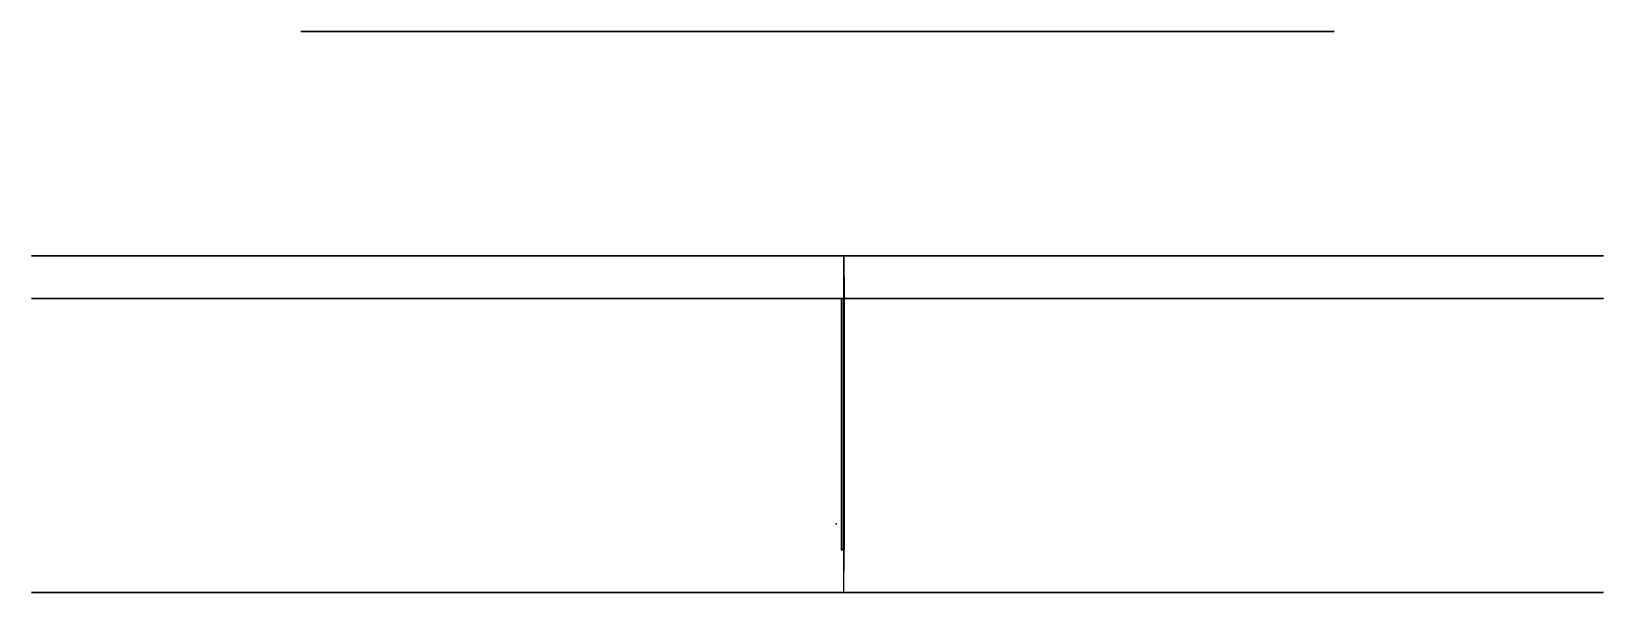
# Model space of a CAD drawing. Header units: centimetres. Extents: x -3.5 to 3.5, y 0 to 2.5.
import ezdxf

# ---------------------------------------------------------------- set-up
doc = ezdxf.new("R2010")
doc.units = ezdxf.units.CM
doc.header["$MEASUREMENT"] = 0
for name, color, linetype in [('Timing Belt Pulley v3_Sketch1', 7, 'Continuous'), ('Timing Belt Pulley v3_Sketch2', 7, 'Continuous'), ('Timing Belt Pulley v3_Sketch3', 7, 'Continuous'), ('Timing Belt Pulley v3_Sketch4', 7, 'Continuous'), ('Timing Belt Pulley v3_Sketch5', 7, 'Continuous'), ('Timing Belt Pulley v3_Sketch6', 7, 'Continuous'), ('Timing Belt Pulley v3_Sketch7', 7, 'Continuous'), ('Timing Belt Pulley v3_Sketch8', 7, 'Continuous')]:
    doc.layers.add(name, color=color, linetype=linetype)

msp = doc.modelspace()

# ---------------------------------------------------------------- linework, layer by layer
at = {"layer": 'Timing Belt Pulley v3_Sketch1', "extrusion": (0, 1, 0)}
msp.add_circle((0, 0), 3.5, dxfattribs=at)
at = {"layer": 'Timing Belt Pulley v3_Sketch1'}
msp.add_point((0, 0), dxfattribs=at)
at = {"layer": 'Timing Belt Pulley v3_Sketch2', "extrusion": (0, 1, 0)}
for radius in [3.5, 2.35]:
    msp.add_circle((0, 0, 1.5), radius, dxfattribs=at)
at = {"layer": 'Timing Belt Pulley v3_Sketch2'}
msp.add_point((0, 1.5), dxfattribs=at)
at = {"layer": 'Timing Belt Pulley v3_Sketch3', "extrusion": (0, 1, 0)}
for radius in [2.3, 0.4]:
    msp.add_circle((0, 0, 2.5), radius, dxfattribs=at)
at = {"layer": 'Timing Belt Pulley v3_Sketch3'}
msp.add_point((0, 2.5), dxfattribs=at)
at = {"layer": 'Timing Belt Pulley v3_Sketch4'}
for q in [(0.1174, 1.5, -3.498), (0.0937, 0, -2.4983)]:
    msp.add_line((0.1174, 0, -3.498), q, dxfattribs=at)
at = {"layer": 'Timing Belt Pulley v3_Sketch4', "extrusion": (0, -1, 0)}
for centre in [(0, 0, -1.5), (0, 0)]:
    msp.add_circle(centre, 3.5, dxfattribs=at)
at = {"layer": 'Timing Belt Pulley v3_Sketch4'}
msp.add_point((0.083, 0.3059, -3.499), dxfattribs=at)
at = {"layer": 'Timing Belt Pulley v3_Sketch5'}
for p, q in [((0.1174, 1.5, -3.498), (0.1189, 1.3103, -3.5613)), ((0.1094, 0.1897, -3.1614), (0.1094, 1.3103, -3.1614)), ((0.1094, 1.3103, -3.1614), (0.1189, 1.3103, -3.5613)), ((0.1189, 1.3103, -3.5613), (0.1189, 0.1897, -3.5613)), ((0.1189, 0.1897, -3.5613), (0.1094, 0.1897, -3.1614)), ((0.1174, 0, -3.498), (0.1189, 0.1897, -3.5613))]:
    msp.add_line(p, q, dxfattribs=at)
for p in [(0.1174, 1.5, -3.498), (0.1174, 0, -3.498)]:
    msp.add_point(p, dxfattribs=at)
at = {"layer": 'Timing Belt Pulley v3_Sketch6'}
msp.add_line((0.1094, 1.3103, -3.1614), (0.1059, 1.3103, -3.0114), dxfattribs=at)
for p in [(0.1094, 1.3103, -3.1614), (0.083, 0.3059, -3.499)]:
    msp.add_point(p, dxfattribs=at)
at = {"layer": 'Timing Belt Pulley v3_Sketch7'}
for p, q in [((0.1094, 1.3103, -3.1614), (0.1059, 1.3103, -3.0114)), ((0.1059, 1.3103, -3.0114), (0.1059, 0.1897, -3.0114)), ((0.1094, 0.1897, -3.1614), (0.1094, 1.3103, -3.1614)), ((0.1059, 0.1897, -3.0114), (0.1094, 0.1897, -3.1614))]:
    msp.add_line(p, q, dxfattribs=at)
for p in [(0.1174, 1.5, -3.498), (0.1094, 0.1897, -3.1614)]:
    msp.add_point(p, dxfattribs=at)
at = {"layer": 'Timing Belt Pulley v3_Sketch8'}
for p, q in [((-3.1285, 1.3103, 0.0318), (-3.0131, 1.3103, 0.0293)), ((-3.0033, 1.3103, -0.1955), (-3.1221, 1.3103, -0.2019)), ((-2.99, 1.3103, 0.3439), (-3.1083, 1.3103, 0.3588)), ((-3.0842, 1.3103, -0.5274), (-2.9699, 1.3103, -0.5092)), ((-3.0733, 1.3103, 0.59), (-2.9595, 1.3103, 0.5669)), ((-2.9201, 1.3103, -0.7287), (-3.0367, 1.3103, -0.7563)), ((-2.8805, 1.3103, 0.8722), (-2.9956, 1.3103, 0.9085)), ((-2.9418, 1.3103, -1.0701), (-2.8313, 1.3103, -1.0313)), ((-2.9202, 1.3103, 1.13), (-2.8107, 1.3103, 1.0862)), ((-2.7431, 1.3103, -1.2384), (-2.8545, 1.3103, -1.2871)), ((-2.6785, 1.3103, 1.3725), (-2.7874, 1.3103, 1.4299)), ((-2.7056, 1.3103, -1.5794), (-2.6017, 1.3103, -1.5203)), ((-2.6739, 1.3103, 1.6347), (-2.5716, 1.3103, 1.5706)), ((-2.4779, 1.3103, -1.7083), (-2.5812, 1.3103, -1.7778)), ((-2.3904, 1.3103, 1.8287), (-2.4899, 1.3103, 1.9067)), ((-2.3827, 1.3103, -2.0393), (-2.2884, 1.3103, -1.9604)), ((-2.3418, 1.3103, 2.0885), (-2.2498, 1.3103, 2.0045)), ((-2.133, 1.3103, -2.1233), (-2.225, 1.3103, -2.2127)), ((-2.0254, 1.3103, 2.2262), (-2.1123, 1.3103, 2.3239)), ((-1.983, 1.3103, -2.4353), (-1.9016, 1.3103, -2.3375)), ((-1.9341, 1.3103, 2.4767), (-1.8557, 1.3103, 2.374)), ((-1.7196, 1.3103, -2.47), (-1.7968, 1.3103, -2.5782)), ((-1.5954, 1.3103, 2.552), (-1.666, 1.3103, 2.6679)), ((-1.5188, 1.3103, -2.7546), (-1.4537, 1.3103, -2.6395)), ((-1.4632, 1.3103, 2.7869), (-1.402, 1.3103, 2.6672)), ((-1.251, 1.3103, -2.7374), (-1.3098, 1.3103, -2.8624)), ((-1.114, 1.3103, 2.7959), (-1.1648, 1.3103, 2.9277)), ((-1.0044, 1.3103, -2.9868), (-0.959, 1.3103, -2.8566)), ((-0.9437, 1.3103, 3.0089), (-0.9032, 1.3103, 2.8747)), ((-0.7421, 1.3103, -2.9167), (-0.7792, 1.3103, -3.0558)), ((-0.5969, 1.3103, 2.9499), (-0.6245, 1.3103, 3.0945)), ((-0.4558, 1.3103, -3.124), (-0.4335, 1.3103, -2.9819)), ((-0.392, 1.3103, 3.135), (-0.3754, 1.3103, 2.9898)), ((-0.2094, 1.3103, -3.0024), (-0.2215, 1.3103, -3.1519)), ((-0.0606, 1.3103, 3.0091), (-0.0619, 1.3103, 3.1624)), ((0.1094, 1.3103, -3.1614), (0.1059, 1.3103, -3.0114)), ((0.1745, 1.3103, 3.1608), (0.1645, 1.3103, 3.0088)), ((0.3301, 1.3103, -2.9915), (0.3455, 1.3103, -3.1469)), ((0.4777, 1.3103, 2.9715), (0.5048, 1.3103, 3.1287)), ((0.6734, 1.3103, -3.0971), (0.6419, 1.3103, -2.9441)), ((0.7376, 1.3103, 3.0848), (0.6991, 1.3103, 2.9311)), ((0.8589, 1.3103, -2.8845), (0.9035, 1.3103, -3.0405)), ((1.0006, 1.3103, 2.8385), (1.0574, 1.3103, 2.9939)), ((1.2178, 1.3103, -2.9326), (1.1573, 1.3103, -2.7822)), ((1.2789, 1.3103, 2.9088), (1.2112, 1.3103, 2.7591)), ((1.3602, 1.3103, -2.6848), (1.4344, 1.3103, -2.8356)), ((1.4913, 1.3103, 2.6142), (1.5778, 1.3103, 2.7618)), ((1.7248, 1.3103, -2.6727), (1.6355, 1.3103, -2.5308)), ((1.7808, 1.3103, 2.6381), (1.6844, 1.3103, 2.4985)), ((1.8177, 1.3103, -2.3988), (1.9209, 1.3103, -2.5382)), ((1.9341, 1.3103, 2.3059), (2.0488, 1.3103, 2.4395)), ((2.1777, 1.3103, -2.3254), (2.0611, 1.3103, -2.1981)), ((2.2266, 1.3103, 2.2811), (2.1035, 1.3103, 2.1576)), ((2.2168, 1.3103, -2.0356), (2.3466, 1.3103, -2.1576)), ((2.3148, 1.3103, 1.9235), (2.4548, 1.3103, 2.0372)), ((2.5613, 1.3103, -1.9018), (2.4204, 1.3103, -1.7948)), ((2.6014, 1.3103, 1.8491), (2.4549, 1.3103, 1.7473)), ((2.5447, 1.3103, -1.6071), (2.6975, 1.3103, -1.7061)), ((2.621, 1.3103, 1.4793), (2.7821, 1.3103, 1.5678)), ((2.8628, 1.3103, -1.4154), (2.702, 1.3103, -1.3338)), ((2.8925, 1.3103, 1.3561), (2.7275, 1.3103, 1.2809)), ((2.7907, 1.3103, -1.1269), (2.9615, 1.3103, -1.1981)), ((2.8431, 1.3103, 0.9875), (3.0197, 1.3103, 1.0466)), ((3.0718, 1.3103, -0.8822), (2.8967, 1.3103, -0.8299)), ((3.0901, 1.3103, 0.8184), (2.9123, 1.3103, 0.7733)), ((2.9471, 1.3103, -0.6105), (3.1298, 1.3103, -0.6505)), ((2.9737, 1.3103, 0.464), (3.1594, 1.3103, 0.4908)), ((3.1813, 1.3103, -0.3197), (2.9984, 1.3103, -0.2993)), ((3.1874, 1.3103, 0.2535), (3.0036, 1.3103, 0.2409)), ((3.0087, 1.3103, -0.0745), (3.1965, 1.3103, -0.0812))]:
    msp.add_line(p, q, dxfattribs=at)
at = {"layer": 'Timing Belt Pulley v3_Sketch8', "extrusion": (-2.87688e-17, -1, 1.90302e-18)}
msp.add_circle((0, 0, -1.3103), 3.5, dxfattribs=at)
for centre, radius, start, end in [((0.0345, 0.0008, -1.3103), 3.1631, 179.43936, 183.67496), ((0.0345, 0.0008, -1.3103), 3.1631, 169.26459, 173.501), ((0.0345, 0.0008, -1.3103), 3.1631, 189.61324, 193.84952), ((-0.0007, -0.0345, -1.3103), 3.0131, 172.7869, 178.7869), ((0.0054, -0.034, -1.3103), 3.0131, 183.07262, 189.07262), ((0.0345, 0.0008, -1.3103), 3.1631, 159.08536, 163.32405), ((-0.0069, -0.0338, -1.3103), 3.0131, 162.50119, 168.50119), ((0.0345, 0.0008, -1.3103), 3.1631, 199.78981, 204.02826), ((0.0114, -0.0325, -1.3103), 3.0131, 193.35833, 199.35833), ((-0.0128, -0.032, -1.3103), 3.0131, 152.21548, 158.21548), ((0.0345, 0.0008, -1.3103), 3.1631, 148.89824, 153.14062), ((0.0171, -0.03, -1.3103), 3.0131, 203.64405, 209.64405), ((0.0345, 0.0008, -1.3103), 3.1631, 209.97258, 214.21461), ((-0.0183, -0.0292, -1.3103), 3.0131, 141.92976, 147.92976), ((0.0345, 0.0008, -1.3103), 3.1631, 138.70006, 142.94741), ((0.0221, -0.0264, -1.3103), 3.0131, 213.92976, 219.92976), ((0.0345, 0.0008, -1.3103), 3.1631, 220.16487, 224.41177), ((-0.0232, -0.0255, -1.3103), 3.0131, 131.64405, 137.64405), ((0.0265, -0.0221, -1.3103), 3.0131, 224.21548, 230.21548), ((0.0345, 0.0008, -1.3103), 3.1631, 128.48801, 132.74146), ((0.0345, 0.0008, -1.3103), 3.1631, 230.36967, 234.62257), ((-0.0274, -0.0209, -1.3103), 3.0131, 121.35833, 127.35833), ((0.03, -0.017, -1.3103), 3.0131, 234.50119, 240.50119), ((0.0345, 0.0008, -1.3103), 3.1631, 118.25973, 122.5202), ((0.0345, 0.0008, -1.3103), 3.1631, 240.58958, 244.84944), ((-0.0307, -0.0157, -1.3103), 3.0131, 111.07262, 117.07262), ((0.0326, -0.0113, -1.3103), 3.0131, 244.7869, 250.7869), ((0.0345, 0.0008, -1.3103), 3.1631, 108.01336, 112.28155), ((0.0345, 0.0008, -1.3103), 3.1631, 250.82672, 255.09425), ((-0.033, -0.01, -1.3103), 3.0131, 100.7869, 106.7869), ((0.0341, -0.0053, -1.3103), 3.0131, 255.07262, 261.07262), ((0.0345, 0.0008, -1.3103), 3.1631, 97.74764, 102.02401), ((0.0345, 0.0008, -1.3103), 3.1631, 261.08265, 265.35833), ((-0.0343, -0.0039, -1.3103), 3.0131, 90.50119, 96.50119), ((0.0345, 0.0008, -1.3103), 3.0131, 265.35833, 271.35833), ((0.0345, 0.0008, -1.3103), 3.1631, 87.46192, 91.74666), ((0.0345, 0.0008, -1.3103), 3.1631, 271.35833, 275.64237), ((-0.0344, 0.0023, -1.3103), 3.0131, 80.21548, 86.21548), ((0.0338, 0.007, -1.3103), 3.0131, 275.64405, 281.64405), ((0.0345, 0.0008, -1.3103), 3.1631, 77.15621, 81.44924), ((0.0345, 0.0008, -1.3103), 3.1631, 281.65408, 285.94643), ((-0.0334, 0.0084, -1.3103), 3.0131, 69.92976, 75.92976), ((0.032, 0.0129, -1.3103), 3.0131, 285.92976, 291.92976), ((0.0345, 0.0008, -1.3103), 3.1631, 66.83116, 71.13213), ((-0.0314, 0.0142, -1.3103), 3.0131, 59.64405, 65.64405), ((0.0345, 0.0008, -1.3103), 3.1631, 291.96958, 296.2699), ((0.0292, 0.0184, -1.3103), 3.0131, 296.21548, 302.21548), ((0.0345, 0.0008, -1.3103), 3.1631, 56.48801, 60.79633), ((-0.0284, 0.0196, -1.3103), 3.0131, 49.35833, 55.35833), ((0.0345, 0.0008, -1.3103), 3.1631, 302.30387, 306.61159), ((0.0254, 0.0233, -1.3103), 3.0131, 306.50119, 312.50119), ((0.0345, 0.0008, -1.3103), 3.1631, 46.12863, 50.44345), ((-0.0244, 0.0243, -1.3103), 3.0131, 39.07262, 45.07262), ((0.0345, 0.0008, -1.3103), 3.1631, 312.65538, 316.96969), ((0.0208, 0.0275, -1.3103), 3.0131, 316.7869, 322.7869), ((0.0345, 0.0008, -1.3103), 3.1631, 35.75538, 40.07566), ((-0.0197, 0.0283, -1.3103), 3.0131, 28.7869, 34.7869), ((0.0156, 0.0307, -1.3103), 3.0131, 327.07262, 333.07262), ((0.0345, 0.0008, -1.3103), 3.1631, 323.02201, 327.34188), ((-0.0143, 0.0314, -1.3103), 3.0131, 18.50119, 24.50119), ((0.0345, 0.0008, -1.3103), 3.1631, 25.37107, 29.69559), ((0.0099, 0.033, -1.3103), 3.0131, 337.35833, 343.35833), ((0.0345, 0.0008, -1.3103), 3.1631, 333.40115, 337.72537), ((-0.0085, 0.0334, -1.3103), 3.0131, 8.21548, 14.21548), ((0.0038, 0.0343, -1.3103), 3.0131, 347.64405, 353.64405), ((-0.0024, 0.0344, -1.3103), 3.0131, 357.92976, 3.92976), ((0.0345, 0.0008, -1.3103), 3.1631, 14.97888, 19.30628), ((0.0345, 0.0008, -1.3103), 3.1631, 343.78981, 348.11702), ((0.0345, 0.0008, -1.3103), 3.1631, 4.58222, 8.91106), ((0.0345, 0.0008, -1.3103), 3.1631, 354.18467, 358.51344)]:
    msp.add_arc(centre, radius, start, end, dxfattribs=at)
at = {"layer": 'Timing Belt Pulley v3_Sketch8'}
msp.add_point((0, 1.3103), dxfattribs=at)

doc.saveas('drawing.dxf')
